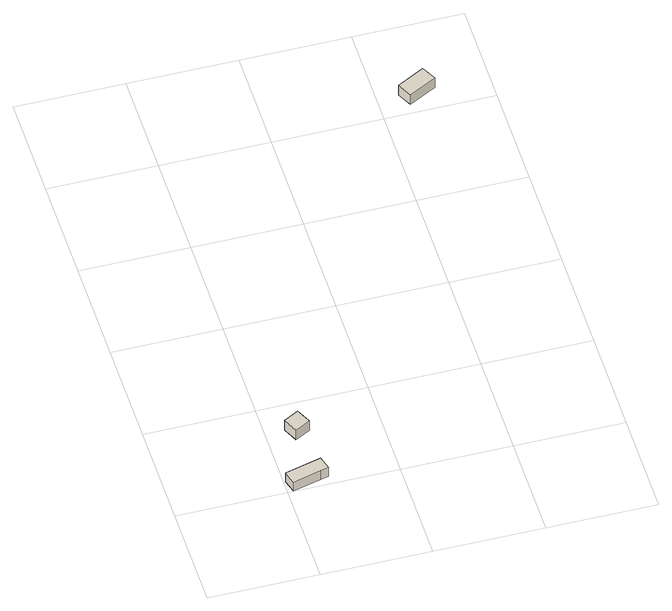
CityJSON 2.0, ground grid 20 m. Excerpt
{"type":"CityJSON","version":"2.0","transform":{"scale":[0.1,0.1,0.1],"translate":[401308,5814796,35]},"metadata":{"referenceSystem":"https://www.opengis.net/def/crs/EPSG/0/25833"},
"CityObjects":{
"building1":{"type":"Building","attributes":{"Gemeindeschluessel":"11000011","BezugspunktDach":"2200","function":"31001_2723","measuredHeight":2.16,"storeysAboveGround":1},"address":[{"country":"Germany","locality":"Berlin","thoroughfareNumber":"250 (2)","thoroughfareName":"Köpenicker Allee"}],"geometry":[{"type":"Solid","lod":"1","boundaries":[[[[0,1,2,3,4]],[[5,6,7,8,9]],[[5,9,4,3]],[[6,5,3,2]],[[7,6,2,1]],[[8,7,1,0]],[[9,8,0,4]]]]}]},
"building2":{"type":"Building","attributes":{"Gemeindeschluessel":"11000011","BezugspunktDach":"2200","function":"51009_1610","measuredHeight":2.29,"storeysAboveGround":0},"address":[{"country":"Germany","locality":"Berlin"}],"geometry":[{"type":"Solid","lod":"1","boundaries":[[[[10,11,12,13]],[[14,15,16,17]],[[14,17,13,12]],[[15,14,12,11]],[[16,15,11,10]],[[17,16,10,13]]]]}]},
"building3":{"type":"Building","attributes":{"Gemeindeschluessel":"11000011","BezugspunktDach":"2200","function":"31001_1010","measuredHeight":2.37,"storeysAboveGround":1},"address":[{"country":"Germany","locality":"Berlin","thoroughfareNumber":"243","thoroughfareName":"Köpenicker Allee"}],"geometry":[{"type":"Solid","lod":"1","boundaries":[[[[18,19,20,21]],[[22,23,24,25]],[[22,25,21,20]],[[23,22,20,19]],[[24,23,19,18]],[[25,24,18,21]]]]}]}
},
"vertices":[
[10,1,26],[63,15,26],[77,18,26],[70,43,26],[3,26,26],[70,43,4],[77,18,4],[63,15,4],[10,1,4],[3,26,4],
[47,114,29],[75,129,29],[62,157,29],[34,142,29],[62,157,6],[75,129,6],[47,114,6],[34,142,6],
[451,816,32],[502,843,32],[488,870,32],[437,843,32],[488,870,8],[502,843,8],[451,816,8],[437,843,8]
]}
